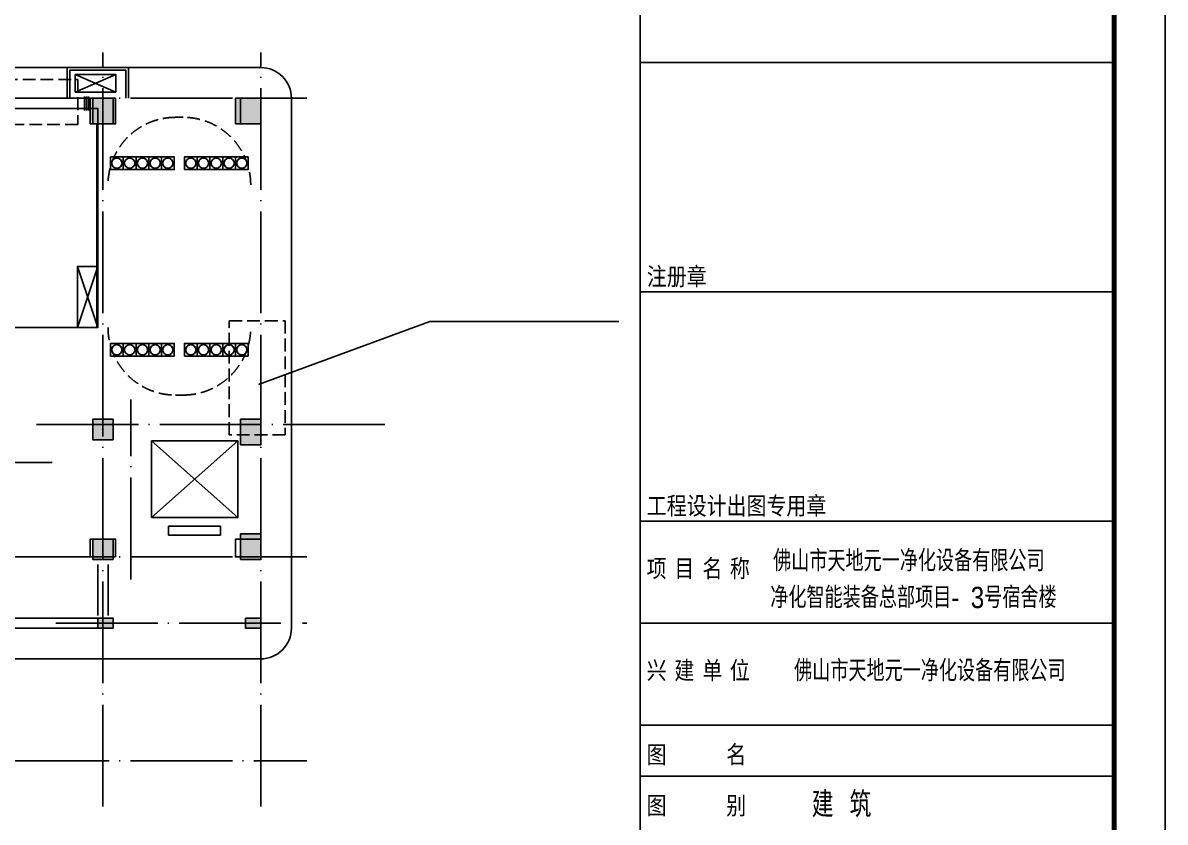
# Model space of a CAD drawing. Extents: x -1041549 to 749950, y -354245 to 17554.
# Drawn here: x -681906 to -659488, y -126300 to -110616 of the extents above; entities that cross this region are included whole.
import ezdxf

# ---------------------------------------------------------------- set-up
doc = ezdxf.new("R2010")
doc.units = 0
doc.header["$LTSCALE"] = 1000
doc.header["$MEASUREMENT"] = 0
doc.linetypes.add('DASH', pattern=[0.35, 0.25, -0.1])
doc.linetypes.add('DOTE', pattern=[2.42, 2, -0.2, 0.02, -0.2])
for name, color, linetype in [('13', 13, 'Continuous'), ('14', 1, 'Continuous'), ('AC', 252, 'Continuous'), ('DOTE', 1, 'Continuous'), ('EVTR', 2, 'Continuous'), ('K+T', 252, 'Continuous'), ('LATRINE', 6, 'Continuous'), ('PUB_HATCH', 8, 'Continuous'), ('PUB_TITLE', 4, 'Continuous'), ('WALL', 4, 'Continuous'), ('WINDOW', 3, 'Continuous'), ('柱线', 2, 'Continuous'), ('楼梯大样$0$A_STAR_LIFT(电梯扶梯)', 1, 'Continuous')]:
    doc.layers.add(name, color=color, linetype=linetype)
doc.styles.add('_HZTXT', font='gs_txt.shx', dxfattribs={"width": 0.8, "bigfont": 'HZTXT.shx'})
doc.styles.add('宋体', font='')
doc.styles.get('宋体').set_extended_font_data('宋体')

# ---------------------------------------------------------------- blocks, each defined once
blk = doc.blocks.new('A$C545B6328')
at = {"layer": 'AC'}
for p, q in [((400, 450), (-400, 450)), ((-400, 450), (-400, 100)), ((400, 450), (-400, 100)), ((400, 100), (-400, 450)), ((400, 100), (400, 450)), ((400, 100), (-400, 100))]:
    blk.add_line(p, q, dxfattribs=at)
blk = doc.blocks.new('TUQ')
at = {"layer": '14'}
for p, q in [((-9300, 40000), (-9300, 0)), ((-9300, 29320), (0, 29320)), ((-9300, 24820), (0, 24820)), ((-9300, 20320), (0, 20320)), ((-9300, 18320), (0, 18320)), ((-9300, 16320), (0, 16320)), ((-9300, 15320), (0, 15320))]:
    blk.add_line(p, q, dxfattribs=at)
at = {"layer": '13', "color": 7, "style": '_HZTXT', "width": 0.85}
for s, height, p in [('佛山市天地元一净化设备有限公司', 417.91, (-6694, 19336)), ('净化智能装备总部项目-', 417.91, (-6750, 18616)), ('3号宿舍楼', 417.9, (-2815, 18616)), ('佛山市天地元一净化设备有限公司', 417.91, (-6282, 17179)), ('建  筑', 500, (-5934, 14512))]:
    blk.add_text(s, height=height, dxfattribs=at).set_placement(p)
at = {"layer": '14', "style": '宋体', "width": 0.82}
for s, p in [('注册章', (-9173, 24949)), ('工程设计出图专用章', (-9173, 20449)), ('项', (-9176, 19220)), ('目', (-8632, 19220)), ('名', (-8081, 19220)), ('称', (-7542, 19220)), ('兴', (-9176, 17220)), ('建', (-8632, 17220)), ('单', (-8081, 17220)), ('位', (-7542, 17220)), ('图      名', (-9176, 15566)), ('图      别', (-9176, 14566))]:
    blk.add_text(s, height=350, dxfattribs=at).set_placement(p)
blk = doc.blocks.new('dhgmdghm')
at = {"layer": '楼梯大样$0$A_STAR_LIFT(电梯扶梯)'}
for points in [[(1368204, 5589), (1367954, 5589), (1367954, 5839), (1368204, 5839)], [(1368204, 5339), (1367954, 5339), (1367954, 5589), (1368204, 5589)], [(1368204, 5089), (1367954, 5089), (1367954, 5339), (1368204, 5339)], [(1368204, 4839), (1367954, 4839), (1367954, 5089), (1368204, 5089)], [(1368204, 4589), (1367954, 4589), (1367954, 4839), (1368204, 4839)]]:
    blk.add_lwpolyline(points, close=True, dxfattribs=at)
for centre in [(1368079, 5714), (1368079, 5464), (1368079, 5214), (1368079, 4964), (1368079, 4714)]:
    blk.add_circle(centre, 100, dxfattribs=at)
blk = doc.blocks.new('A$Cde7966d8')
for p, q in [((0, 273), (0, 0)), ((80, 273), (80, 0))]:
    blk.add_line(p, q)
at = {"color": 1}
blk.add_line((40, 273), (40, 0), dxfattribs=at)
blk = doc.blocks.new('4层以上墙柱模板')
at = {"layer": '柱线', "color": 6}
for points in [[(-1083739, -374273), (-1083239, -374273), (-1083239, -373773), (-1083739, -373773)], [(-1080889, -374273), (-1080389, -374273), (-1080389, -373773), (-1080889, -373773)], [(-1083689, -380473), (-1083289, -380473), (-1083289, -380073), (-1083689, -380073)], [(-1080789, -380573), (-1080389, -380573), (-1080389, -380073), (-1080789, -380073)], [(-1083689, -382823), (-1083289, -382823), (-1083289, -382423), (-1083689, -382423)], [(-1080789, -382823), (-1080389, -382823), (-1080389, -382323), (-1080789, -382323)]]:
    blk.add_lwpolyline(points, close=True, dxfattribs=at)
blk = doc.blocks.new('A$C322525fa')
at = {"layer": 'PUB_HATCH'}
for points in [[(27350, 8800), (27850, 8800), (27850, 9300), (27350, 9300)], [(30200, 8800), (30700, 8800), (30700, 9300), (30200, 9300)], [(27800, 2600), (27800, 3000), (27400, 3000), (27400, 2600)], [(30700, 2500), (30700, 3000), (30300, 3000), (30300, 2500)], [(30700, 250), (30700, 750), (30300, 750), (30300, 250)], [(27800, 250), (27800, 650), (27400, 650), (27400, 250)]]:
    blk.add_hatch(color=7, dxfattribs=at).paths.add_polyline_path(points)
at = {"layer": 'WALL'}
for points in [[(27350, 8800), (27850, 8800), (27850, 9300), (27350, 9300)], [(27800, 2600), (27800, 3000), (27400, 3000), (27400, 2600)], [(30700, 2500), (30700, 3000), (30300, 3000), (30300, 2500)], [(30700, 250), (30700, 750), (30300, 750), (30300, 250)], [(27800, 250), (27800, 650), (27400, 650), (27400, 250)]]:
    blk.add_lwpolyline(points, close=True, dxfattribs=at)
blk.add_blockref('4层以上墙柱模板', (1111089, 383073))

msp = doc.modelspace()

# ---------------------------------------------------------------- hatches: boundary and pattern name
h = msp.add_hatch()
h.set_pattern_fill('ANSI31', color=256, scale=25)
h.set_pattern_definition([(45, (-306008.957, -201421.753), (-28.0633004, 28.0633004), [])])
h.paths.add_polyline_path([(-680454.7, -112595.3), (-680434.7, -112595.3), (-680434.7, -116595.3), (-680454.7, -116595.3)])

# ---------------------------------------------------------------- linework, layer by layer
for p, q in [((-680434.7, -122245.3), (-680434.7, -121245.3)), ((-680234.7, -122245.3), (-680234.7, -121245.3))]:
    msp.add_line(p, q)
at = {"color": 3}
for p, q in [((-680434.7, -122295.3), (-682234.7, -122295.3)), ((-682434.7, -122495.3), (-680434.7, -122495.3))]:
    msp.add_line(p, q, dxfattribs=at)
msp.add_lwpolyline([(-683034.7, -121695.3), (-683034.7, -122495.3, 0.4142136), (-682434.7, -123095.3), (-677234.7, -123095.3, 0.4142136), (-676634.7, -122495.3), (-676634.7, -112095.3, 0.4142136), (-677234.7, -111495.3), (-707934.7, -111495.3, 0.4142136), (-708534.7, -112095.3), (-708534.7, -117795.3, 0.4142135), (-704634.7, -121695.3), (-683034.7, -121695.3)], format="xyb")
at = {"color": 2, "linetype": 'DASH'}
for points in [[(-684008.1, -111727.3), (-680827.2, -111727.3), (-680827.2, -112611.6), (-684008.1, -112611.6)], [(-677855, -116463), (-676758.1, -116463), (-676758.1, -118701.3), (-677855, -118701.3)]]:
    msp.add_lwpolyline(points, close=True, dxfattribs=at)
for points in [[(-683734.7, -112295.3), (-680434.7, -112295.3), (-680434.7, -116595.3), (-683734.7, -116595.3)], [(-680134.7, -112595.3), (-680534.7, -112595.3), (-680534.7, -112095.3), (-680134.7, -112095.3)], [(-677634.7, -112095.3), (-677234.7, -112095.3), (-677234.7, -112595.3), (-677634.7, -112595.3)], [(-680454.7, -112595.3), (-680434.7, -112595.3), (-680434.7, -116595.3), (-680454.7, -116595.3)], [(-680084.7, -121095.3), (-680584.7, -121095.3), (-680584.7, -120745.3), (-680084.7, -120745.3)], [(-677734.7, -120745.3), (-677234.7, -120745.3), (-677234.7, -121095.3), (-677734.7, -121095.3)], [(-680434.7, -122295.3), (-680134.7, -122295.3), (-680134.7, -122495.3), (-680434.7, -122495.3)], [(-677534.7, -122295.3), (-677234.7, -122295.3), (-677234.7, -122495.3), (-677534.7, -122495.3)]]:
    msp.add_lwpolyline(points, close=True)
for points in [[(-680434.7, -122295.3), (-680134.7, -122295.3), (-680434.7, -122495.3), (-680134.7, -122495.3)], [(-677534.7, -122295.3), (-677234.7, -122295.3), (-677534.7, -122495.3), (-677234.7, -122495.3)]]:
    msp.add_solid(points)
at = {"layer": 'DOTE', "linetype": 'DOTE'}
for p, q in [((-680334.7, -125995.3), (-680334.7, -111195.3)), ((-677234.7, -125995.3), (-677234.7, -111195.3)), ((-708834.7, -112095.3), (-676334.7, -112095.3)), ((-679784.7, -121536.2), (-679784.7, -118009.9)), ((-674799.5, -118495.3), (-681786.4, -118495.3)), ((-708834.7, -119245.3), (-681328.7, -119245.3)), ((-708834.7, -121095.3), (-676334.7, -121095.3)), ((-681260.3, -122395.3), (-676334.7, -122395.3)), ((-708834.7, -125095.3), (-676334.7, -125095.3))]:
    msp.add_line(p, q, dxfattribs=at)
at = {"layer": 'EVTR'}
for p, q in [((-679384.7, -120320.3), (-679384.7, -118820.3)), ((-679384.7, -118820.3), (-677684.7, -118820.3)), ((-679384.7, -120320.3), (-677684.7, -118820.3)), ((-679384.7, -118820.3), (-677684.7, -120320.3)), ((-677684.7, -118820.3), (-677684.7, -120320.3)), ((-677684.7, -120320.3), (-679384.7, -120320.3)), ((-679044.7, -120670.3), (-679044.7, -120495.3)), ((-679044.7, -120495.3), (-678024.7, -120495.3)), ((-678024.7, -120495.3), (-678024.7, -120670.3)), ((-678024.7, -120670.3), (-679044.7, -120670.3))]:
    msp.add_line(p, q, dxfattribs=at)
at = {"layer": 'K+T', "linetype": 'DASH'}
for p, q in [((-678909.7, -112470.3), (-678759.7, -112470.3)), ((-678909.7, -117920.3), (-678759.7, -117920.3))]:
    msp.add_line(p, q, dxfattribs=at)
at = {"layer": 'K+T'}
msp.add_lwpolyline([(-680834.7, -116595.3), (-680834.7, -115395.3), (-680434.7, -115395.3), (-680434.7, -116595.3), (-680834.7, -116595.3), (-680434.7, -115395.3), (-680834.7, -115395.3), (-680434.7, -116595.3)], dxfattribs=at)
at = {"layer": 'K+T', "linetype": 'DASH'}
for centre, start, end in [((-678909.7, -113795.3), 90, 180), ((-678759.7, -113795.3), 0, 90), ((-678909.7, -116595.3), 180, 270), ((-678759.7, -116595.3), 270, 0)]:
    msp.add_arc(centre, 1325, start, end, dxfattribs=at)
at = {"layer": 'LATRINE'}
for points in [[(-681034.7, -112095.3), (-681034.7, -111495.3), (-679834.7, -111495.3), (-679834.7, -112095.3)], [(-680984.7, -112095.3), (-680984.7, -111545.3), (-679884.7, -111545.3), (-679884.7, -112095.3)]]:
    msp.add_lwpolyline(points, dxfattribs=at)
at = {"layer": 'PUB_TITLE'}
msp.add_lwpolyline([(-718888.5, -141716.3), (-659488.5, -141716.3), (-659488.5, -99716.3), (-718888.5, -99716.3)], close=True, dxfattribs=at)
at = {"layer": 'PUB_TITLE', "const_width": 100}
msp.add_lwpolyline([(-716388.5, -140716.3), (-660488.5, -140716.3), (-660488.5, -100716.3), (-716388.5, -100716.3)], close=True, dxfattribs=at)
at = {"layer": 'WINDOW'}
for q in [(-677280.7, -117712.9), (-670209.8, -116473.3)]:
    msp.add_line((-673916.5, -116473.3), q, dxfattribs=at)

# ---------------------------------------------------------------- block references
for name, p in [('A$C545B6328', (-680478.5, -112078.1)), ('A$Cde7966d8', (-680699.5, -112333.6)), ('A$C322525fa', (-707934.7, -121395.3))]:
    msp.add_blockref(name, p)
at = {"rotation": 270}
for p in [(-684773.8, 1254708.3), (-683323.8, 1254708.3), (-684773.8, 1251048.3), (-683323.8, 1251048.3)]:
    msp.add_blockref('dhgmdghm', p, dxfattribs=at)
at = {"layer": '14'}
msp.add_blockref('TUQ', (-660488.5, -140716.3), dxfattribs=at)

doc.saveas('drawing.dxf')
